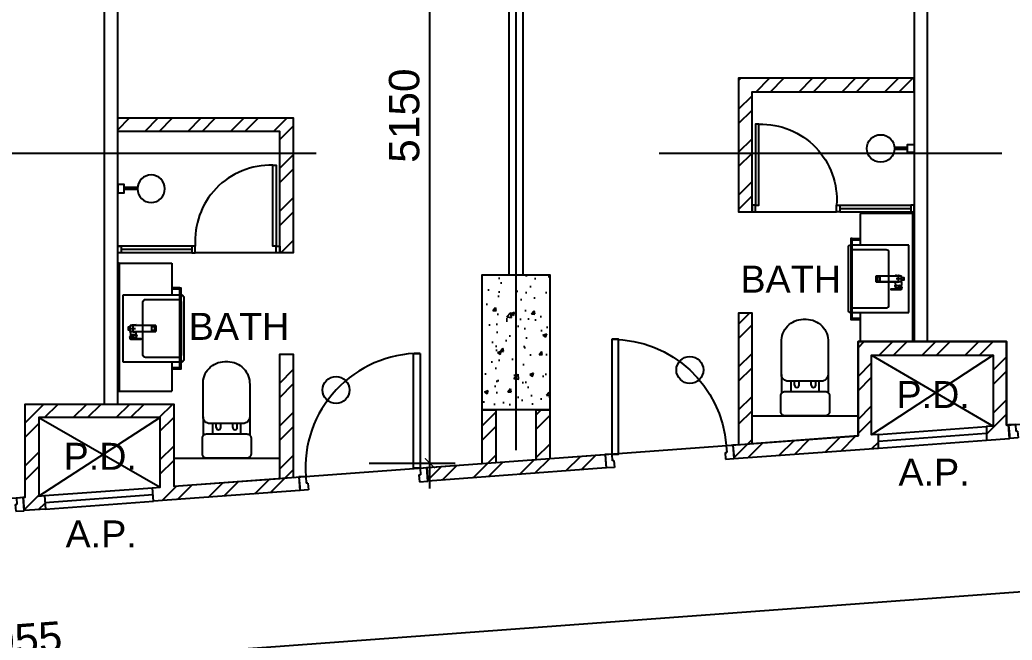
# Model space of a CAD drawing. Header units: millimetres. Extents: x -1214 to 72065, y 7230 to 56310.
# Drawn here: x 33325 to 40676, y 31843 to 36438 of the extents above; entities that cross this region are included whole.
import ezdxf
from ezdxf.enums import TextEntityAlignment as Align

# ---------------------------------------------------------------- set-up
doc = ezdxf.new("R2010")
doc.units = ezdxf.units.MM
doc.header["$MEASUREMENT"] = 0
doc.linetypes.add('CENTERX2', pattern=[101.6, 63.5, -12.7, 12.7, -12.7])
doc.layers.get('0').update_dxf_attribs({"color": 8})
doc.layers.get('Defpoints').update_dxf_attribs({"color": 8})
for name, color, linetype in [('Default', 8, 'Continuous'), ('Door', 8, 'Continuous'), ('Dry Wall', 8, 'Continuous'), ('FSD', 8, 'Continuous'), ('GBP A.P.', 8, 'Continuous'), ('GBP Dim', 8, 'Continuous'), ('GBP Text 200', 8, 'Continuous'), ('grid', 8, 'CENTERX2'), ('hatch', 8, 'Continuous'), ('LP-Furn built-in', 8, 'Continuous'), ('LP-Sanitary', 8, 'Continuous'), ('LP-Sanitary2', 8, 'Continuous'), ('LP-WC', 8, 'Continuous'), ('PD', 8, 'Continuous'), ('PD DOOR', 8, 'Continuous'), ('TEXT', 8, 'Continuous'), ('TEXT Ref', 8, 'Continuous'), ('WALL-NEW', 8, 'Continuous'), ('WALL-STRUCTURE', 8, 'Continuous'), ('zzz-room mix', 8, 'Continuous')]:
    doc.layers.add(name, color=color, linetype=linetype)
doc.layers.add('LP-Nonplot', color=8, linetype='Continuous', plot=False)
doc.styles.add('BH', font='arial.ttf')
doc.dimstyles.new('200 GBP', dxfattribs={"dimscale": 1.5, "dimtxt": 150, "dimasz": 50, "dimexe": 125, "dimexo": 50, "dimgap": 50, "dimtad": 1, "dimdec": 0, "dimzin": 0, "dimdsep": 46, "dimtxsty": 'BH', "dimblk": 'ARCHTICK', "dimcen": 0.09, "dimdle": 125, "dimclrd": 9, "dimclre": 9, "dimclrt": 1, "dimadec": 0, "dimazin": 0, "dimtfac": 1, "dimtdec": 0, "dimtix": 1, "dimtmove": 2, "dimatfit": 3, "dimldrblk": 'ARCHTICK', "dimfxl": 300, "dimfxlon": 1, "dimtolj": 1, "dimtzin": 0, "dimarcsym": 0})

# ---------------------------------------------------------------- blocks, each defined once
blk = doc.blocks.new('A$C65CE4B9A')
at = {"layer": 'grid', "ltscale": 200}
for p, q in [((-32000, 10500), (-32000, -20450)), ((-66500, 0), (0, 0))]:
    blk.add_line(p, q, dxfattribs=at)
blk = doc.blocks.new('DR1CR2')
at = {"layer": 'Door'}
for p, q in [((-50, 0), (-50, -50)), ((-50, 0), (0, 0)), ((0, 0), (0, -75)), ((-62.5, -50), (-50, -50)), ((-62.5, -50), (-62.5, -100)), ((-62.5, -100), (0, -100)), ((0, -75), (0, -100))]:
    blk.add_line(p, q, dxfattribs=at)
blk = doc.blocks.new('_ArchTick')
at = {"color": 0, "const_width": 0.1}
blk.add_lwpolyline([(0.5, 0.5), (-0.5, -0.5)], dxfattribs=at)
blk = doc.blocks.new('*D58')
at = {"layer": 'Defpoints', "color": 0, "transparency": 16777216}
for p in [(35702.3, 32974.2), (42052.7, 31885.7), (35815.7, 31428.3)]:
    blk.add_point(p, dxfattribs=at)
at = {"layer": 'GBP Dim', "color": 9, "lineweight": -2, "transparency": 16777216}
for p, q in [((41925.6, 33618.5), (42066.4, 31698.7)), ((41490.5, 33398.6), (42126.3, 33445.3)), ((41603.9, 31852.8), (42239.7, 31899.4))]:
    blk.add_line(p, q, dxfattribs=at)
at = {"layer": 'GBP Dim', "color": 9, "lineweight": -2, "transparency": 16777216, "xscale": 75, "yscale": 75, "zscale": 75}
for p, rotation in [((41939.3, 33431.5), 94.19418278322694), ((42052.7, 31885.7), 274.1941827832269)]:
    blk.add_blockref('_ArchTick', p, dxfattribs=dict(at, rotation=rotation))
at = {"layer": 'GBP Dim', "transparency": 16777216, "insert": (42185.4, 32672.5), "char_height": 225, "attachment_point": 5, "rotation": 274.19418, "style": 'BH'}
blk.add_mtext('\\A1;1550', dxfattribs=at)
blk = doc.blocks.new('*D75')
at = {"layer": 'Defpoints', "color": 0, "transparency": 16777216}
for p in [(35790.5, 38303), (36363, 38303), (35791.5, 33153.4)]:
    blk.add_point(p, dxfattribs=at)
at = {"layer": 'GBP Dim', "color": 9, "lineweight": -2, "transparency": 16777216}
for p, q in [((36363, 32965.9), (36363, 38490.5)), ((35913, 38303), (36550.5, 38303)), ((35913, 33153.4), (36550.5, 33153.4))]:
    blk.add_line(p, q, dxfattribs=at)
at = {"layer": 'GBP Dim', "color": 9, "lineweight": -2, "transparency": 16777216, "xscale": 75, "yscale": 75, "zscale": 75}
for p, rotation in [((36363, 38303), 90), ((36363, 33153.4), 270)]:
    blk.add_blockref('_ArchTick', p, dxfattribs=dict(at, rotation=rotation))
at = {"layer": 'GBP Dim', "transparency": 16777216, "insert": (36173.1, 35728.2), "char_height": 225, "attachment_point": 5, "rotation": 90, "style": 'BH'}
blk.add_mtext('\\A1;5150', dxfattribs=at)
blk = doc.blocks.new('*D97')
at = {"layer": 'Defpoints', "color": 0, "transparency": 16777216}
for p in [(43166.2, 32379.8), (43200, 31919.8), (23298.3, 30460.3)]:
    blk.add_point(p, dxfattribs=at)
at = {"layer": 'GBP Dim', "color": 9, "lineweight": -2, "transparency": 16777216}
for p, q in [((43194.5, 31994.6), (43155.3, 32529.4)), ((23115, 30909.4), (43315.8, 32390.8)), ((23292.8, 30535.1), (23253.6, 31070))]:
    blk.add_line(p, q, dxfattribs=at)
at = {"layer": 'GBP Dim', "color": 9, "lineweight": -2, "transparency": 16777216, "xscale": 75, "yscale": 75, "zscale": 75}
for p, rotation in [((43166.2, 32379.8), 4.194182783227751), ((23264.6, 30920.4), 184.1941827832277)]:
    blk.add_blockref('_ArchTick', p, dxfattribs=dict(at, rotation=rotation))
at = {"layer": 'GBP Dim', "transparency": 16777216, "insert": (33201.5, 31839.5), "char_height": 225, "attachment_point": 5, "rotation": 4.19418, "style": 'BH'}
blk.add_mtext('\\A1;19955', dxfattribs=at)
blk = doc.blocks.new('pln_shower head')
at = {"ltscale": 100}
for points in [[(101, 9.1), (200, 9.1)], [(101, -5.9), (200, -5.9)]]:
    blk.add_lwpolyline(points, dxfattribs=at)
at = {"ltscale": 0.5}
blk.add_lwpolyline([(248, 30.1), (248, -29.9), (200, -29.9), (200, 30.1)], close=True, dxfattribs=at)
at = {"ltscale": 100}
blk.add_circle((0, 0), 101.9, dxfattribs=at)
blk = doc.blocks.new('pln_toilet')
for p, q in [((-170.1, -306.5), (-170.1, -171.6)), ((175.5, -306.5), (175.5, -165.2)), ((-78.2, -226.9), (-78.2, -256.5)), ((-45, -226.9), (-45, -256.5)), ((44.7, -226.9), (44.7, -256.5)), ((77.9, -226.9), (77.9, -256.5))]:
    blk.add_line(p, q)
for points in [[(180, -30), (180, -149.3, -0.414214), (150, -179.3), (-150, -179.3, -0.414214), (-180, -149.3), (-180, -30, -0.414214), (-150, 0), (150, 0, -0.414214)], [(175.5, -306.5), (175.5, -545.1, -0.424695), (14, -715.1), (-7.8, -715.1, -0.423698), (-170.1, -545.1), (-170.1, -306.5, -0.414214), (-120.1, -256.5), (125.5, -256.5, -0.414214)]]:
    blk.add_lwpolyline(points, format="xyb", close=True)
for points in [[(-101.9, -256.5), (-101.9, -179.3)], [(102.9, -179.3), (102.9, -256.5)]]:
    blk.add_lwpolyline(points)
for centre in [(-61.6, -226.9), (61.3, -226.9)]:
    blk.add_arc(centre, 16.6, 0, 180)
blk = doc.blocks.new('SEANNOT_GROUP2')
at = {"layer": 'Default'}
blk.add_line((81.5, 351.1), (81.5, 317.9), dxfattribs=at)
blk = doc.blocks.new('SEANNOT_GROUP3')
at = {"layer": 'Default'}
blk.add_line((99.8, 335.2), (63.8, 335.2), dxfattribs=at)
blk = doc.blocks.new('ghtfdgd')
at = {"layer": 'LP-Sanitary'}
for p, q in [((79214.2, -115039.6), (79218.2, -114994.6)), ((79217.1, -115027.9), (79214.2, -115039.6)), ((79217.1, -115039.6), (79214.2, -115039.6)), ((79215.7, -115019.1), (79215.7, -115005.6)), ((79215.7, -115005.6), (79217.2, -115005.6)), ((79220.2, -114994.6), (79217.1, -115027.9)), ((79217.5, -115184.4), (79217.1, -115027.9)), ((79220.2, -114994.6), (79218.2, -114994.6)), ((79218.9, -115183.4), (79220.2, -114994.6)), ((79261.1, -114994.6), (79220.2, -114994.6)), ((79230.7, -114993.6), (79230.7, -114979.6)), ((79231.2, -114979.1), (79250.2, -114979.1)), ((79250.2, -114994.1), (79231.2, -114994.1)), ((79238.9, -114994.1), (79238.9, -114994.6)), ((79242.4, -114994.6), (79242.4, -114994.1)), ((79250.7, -114979.6), (79250.7, -114993.6)), ((79263.2, -114994.6), (79261.1, -114994.6)), ((79261.1, -114994.6), (79262.4, -115183.4)), ((79264.2, -115027.9), (79261.1, -114994.6)), ((79263.2, -114994.6), (79288.7, -114996.6)), ((79263.2, -114994.6), (79267.1, -115039.6)), ((79264.2, -115027.9), (79263.8, -115184.4)), ((79264.2, -115027.9), (79267.1, -115039.6)), ((79267.1, -115039.6), (79264.2, -115039.6)), ((79288.7, -115037.7), (79267.1, -115039.6)), ((79288.7, -115037.7), (79288.7, -114996.6)), ((79290.7, -115009.4), (79290.7, -115000.9)), ((79290.7, -115009.6), (79290.7, -115009.4)), ((79290.7, -115010.3), (79290.7, -115009.6)), ((79290.7, -115044.4), (79290.7, -115010.3)), ((79290.9, -115010.4), (79310.4, -115018.6)), ((79290.9, -115010.4), (79290.9, -115044.5)), ((79290.9, -115044.5), (79310.4, -115036.3)), ((79310.7, -115017.8), (79291, -115009.5)), ((79291, -115009.5), (79291, -115009.5)), ((79291, -115009.5), (79291, -115009.5)), ((79291, -115044.9), (79310.7, -115036.6)), ((79310.4, -115018.6), (79310.5, -115018.7)), ((79310.4, -115036.3), (79310.5, -115036.2)), ((79310.5, -115018.7), (79310.5, -115027.4)), ((79310.5, -115036.2), (79310.5, -115027.4)), ((79310.7, -115017.8), (79314.8, -115009.2)), ((79313.5, -115028.9), (79313.5, -115020.8)), ((79313.5, -115020.8), (79317.3, -115050.9)), ((79313.5, -115028.9), (79313.5, -115036.9)), ((79313.5, -115036.9), (79317.3, -115075.5)), ((79313.5, -115037), (79317.3, -115075.5)), ((79315.2, -115010.7), (79313.6, -115020.4)), ((79313.6, -115020.5), (79313.6, -115020.4)), ((79317.3, -115050.5), (79313.6, -115020.5)), ((79315.2, -115010.7), (79317.3, -115050.4)), ((79318, -115050.2), (79316, -115010.5)), ((79317.3, -115002.9), (79318.9, -114997.5)), ((79319.4, -115044.7), (79317.3, -115002.9)), ((79318.7, -114997.4), (79318.9, -114997.5)), ((79319.3, -114997.6), (79318.9, -114997.4)), ((79318.9, -114997.5), (79319.4, -114997.7)), ((79319.4, -114997.7), (79319.4, -115044.7)), ((79319.8, -115045.3), (79319.8, -114998.3)), ((79290.7, -115044.7), (79290.7, -115044.4)), ((79317.3, -115050.4), (79317.3, -115050.5)), ((79317.3, -115051.4), (79317.3, -115063.3)), ((79317.3, -115075.1), (79317.3, -115063.3)), ((79317.7, -115051.6), (79318.9, -115052.3)), ((79317.7, -115063.5), (79317.7, -115051.6)), ((79317.7, -115063.5), (79317.7, -115075.4)), ((79317.7, -115075.4), (79318.9, -115074.8)), ((79319.4, -115051), (79318, -115050.2)), ((79318, -115076), (79319.3, -115075.3)), ((79318.9, -115074.8), (79318.9, -115052.3)), ((79319.4, -115044.7), (79319.4, -115051)), ((79319.8, -115051.6), (79319.8, -115045.3)), ((79319.8, -115051.9), (79319.8, -115051.6)), ((79319.8, -115051.9), (79319.8, -115074.4)), ((79319.8, -115074.4), (79319.8, -115074.6)), ((79218.9, -115183.4), (79217.5, -115184.4)), ((79217.5, -115184.4), (79263.8, -115184.4)), ((79262.4, -115183.4), (79218.9, -115183.4)), ((79225, -115154.8), (79225, -115173.1)), ((79255.3, -115153.8), (79226, -115153.8)), ((79255.3, -115154), (79226, -115154)), ((79226, -115174.1), (79255.3, -115174.1)), ((79256.3, -115173.1), (79256.3, -115154.8)), ((79262.4, -115183.4), (79263.8, -115184.4))]:
    blk.add_line(p, q, dxfattribs=at)
for centre, radius, start, end in [((79240.7, -115019.1), 25, 180, 185.74251), ((79231.2, -114979.6), 0.5, 90, 180), ((79231.2, -114993.6), 0.5, 180, 270), ((79250.2, -114979.6), 0.5, 0, 90), ((79250.2, -114993.6), 0.5, 270, 0), ((79280.3, -115017.1), 20, 56.8024, 65.16541), ((79280.3, -115017.1), 20, 294.83459, 301.61275), ((79290.9, -115000.9), 0.2, 127.85265, 180), ((79511, -115282.7), 357.7, 125.84981, 127.98251), ((79530.3, -115308.3), 389.7, 125.92638, 127.88363), ((79234, -109870), 5139.5, 270.63577, 270.89969), ((79227.2, -108854.2), 6155.7, 270.59451, 270.81562), ((79288.3, -115009.7), 2.67, 3.1953, 9.33669), ((79301.7, -114992.9), 0.28, 69.68638, 135.20106), ((79319.7, -114996.5), 23.1, 247.12521, 247.49949), ((79339.3, -115104.4), 73.6, 112.75714, 112.87481), ((79312.3, -115020.9), 1.23, 6.09456, 11.51592), ((79308.7, -115037.4), 4.84, 5.24499, 7.19277), ((79310.7, -115037.3), 2.83, 5.64545, 8.81471), ((79314, -115009.4), 0.822, 12.82151, 37.37855), ((79314.7, -115011.5), 2.53, 77.49723, 90.78809), ((79315.1, -115009.5), 0.509, 38.0096, 78.40522), ((84763.2, -116562.2), 5664.7, 164.02206, 164.08854), ((79313.8, -115010.5), 2.18, 358.67427, 36.2852), ((79318.5, -114997.9), 0.689, 55.95421, 80.13248), ((79319, -114998.3), 0.8, 0.00654, 61.47672), ((79290.9, -115044.7), 0.2, 180.01397, 293.04704), ((79317.8, -115050.7), 0.54, 62.22165, 149.68726), ((79305.3, -115051.3), 11.9, 359.62289, 2.1624), ((79313.2, -115075.2), 4.12, 356.11976, 1.38136), ((79317.8, -115075.5), 0.494, 177.69922, 295.85307), ((79318.6, -115075.3), 0.938, 181.08912, 220.22046), ((79315.7, -115050), 2.38, 342.31294, 353.97204), ((79317.3, -115050.2), 0.738, 359.2113, 2.9985), ((79319, -115074.6), 0.786, 294.19625, 0.49169), ((79319.1, -115051.6), 0.688, 1.5121, 63.73401)]:
    blk.add_arc(centre, radius, start, end, dxfattribs=at)
for centre, major_axis, ratio, start_param, end_param in [((79290.9, -115000.9), (0.2, 0), 0.870233, 1.308042, 3.141593), ((79290.9, -115009.4), (0.2, 0), 0.870251, 1.333095, 3.141593), ((79290.9, -115010.3), (0.2, 0), 0.5, 3.141593, 4.712389), ((79290.9, -115000.9), (0.123, -0.158), 0.834595, 2.099205, 3.141593), ((79290.9, -115000.9), (0.123, -0.158), 0.834595, 3.141593, 3.165459), ((79290.9, -115010), (0.077, 0.836), 0.04975, 4.217846, 5.325586), ((79301.6, -114992.9), (0.117, -0.162), 0.844851, 2.109561, 3.167674), ((79310.4, -115018.2), (-0.311, -0.737), 0.21898, 1.092037, 2.210933), ((79310.4, -115035.9), (-0.311, 0.737), 0.21898, 2.049556, 3.141593), ((79310.5, -115018.3), (-0.309, -0.738), 0.217421, 1.09135, 2.210755), ((79310.5, -115035.8), (-0.309, 0.738), 0.217421, 2.050243, 3.169648), ((79310.4, -115035.9), (-0.311, 0.737), 0.21898, 3.141593, 3.168451), ((79314.3, -115020.6), (-0.782, -0.167), 0.921627, 5.682069, 6.099643), ((79314.3, -115020.8), (-0.794, -0.099), 0.898005, 5.760928, 6.175764), ((79314.3, -115036.7), (0.793, 0.106), 0.789486, 3.026004, 3.133916), ((79314.3, -115036.9), (0.796, 0.077), 0.827125, 3.057559, 3.141593), ((79315.1, -115009.6), (0.173, 0.708), 0.018166, 0.444134, 0.918054), ((79315.3, -115009.6), (0.412, 0.321), 0.549065, 0.513637, 1.195391), ((79315.7, -115010.9), (-0.499, -0.026), 0.868619, 4.118709, 5.82428), ((79316.8, -115003.6), (0.961, -0.275), 0.902908, 1.271288, 1.565184), ((79318.4, -114998), (-0.211, -0.772), 0.117484, 2.694436, 3.141054), ((79318.5, -114998.1), (-0.382, -0.703), 0.237912, 2.705017, 3.14394), ((79319, -114998.3), (-0.382, -0.703), 0.237912, 2.705017, 3.141091), ((79319, -114998.3), (-0.8, 0), 0.876594, 3.141494, 4.164132), ((79290.9, -115044.4), (0.2, 0), 0.5, 3.141593, 4.712389), ((79290.9, -115044.1), (-0.077, 0.836), 0.04975, 2.065339, 3.17308), ((79317.8, -115050.6), (-0.5, -0.016), 0.857677, 4.139605, 5.842177), ((79317.8, -115050.9), (-0.5, -0.02), 0.273668, 4.356492, 6.23412), ((79317.8, -115063.3), (-0.5, 0), 0.5, 0.054498, 1.448623), ((79317.8, -115075.5), (-0.494, 0.079), 0.969108, 0.192451, 2.070079), ((79319, -115045.3), (-0.8, 0), 0.876594, 3.141494, 4.164132), ((79226, -115154.8), (-1, 0), 0.992546, 4.712389, 6.283185), ((79226, -115154.9), (1, 0), 0.890286, 1.570796, 3.141593), ((79226, -115173.1), (1, 0), 0.992546, 3.141593, 4.712389), ((79255.3, -115154.8), (-1, 0), 0.992546, 3.141593, 4.712389), ((79255.3, -115154.9), (1, 0), 0.890286, 0, 1.570796), ((79255.3, -115173.1), (1, 0), 0.992546, 4.712389, 6.283185)]:
    blk.add_ellipse(centre, major_axis=major_axis, ratio=ratio, start_param=start_param, end_param=end_param, dxfattribs=at)
for points, knots in [([(79291, -115009.5), (79291, -115009.5), (79290.9, -115009.5), (79290.8, -115009.6), (79290.7, -115009.6), (79290.7, -115009.6)], [0, 0, 0, 0, 0.5, 0.5, 1, 1, 1, 1]), ([(79291, -115000.7), (79291, -115000.8), (79291, -115000.8), (79291, -115000.9), (79291, -115001.2), (79291, -115001.4), (79291, -115001.7), (79291, -115002.7), (79291, -115003.8), (79291, -115004.8), (79291, -115006.3), (79291, -115007.8), (79291, -115009.2)], [0, 0, 0, 0, 0.02306, 0.02306, 0.02306, 0.115301, 0.115301, 0.115301, 0.484264, 0.484264, 0.484264, 1, 1, 1, 1]), ([(79301.6, -114992.7), (79301.9, -114992.8), (79302.2, -114992.9), (79302.5, -114993), (79305, -114993.6), (79307.5, -114994.3), (79310.1, -114995), (79312.9, -114995.8), (79315.8, -114996.6), (79318.7, -114997.4)], [0, 0, 0, 0, 0.051688, 0.051688, 0.051688, 0.494848, 0.494848, 0.494848, 1, 1, 1, 1]), ([(79310.5, -115018.7), (79310.9, -115018.8), (79311.2, -115019), (79311.9, -115019.4), (79312.2, -115019.7), (79312.8, -115020.1), (79313, -115020.3), (79313.4, -115020.5), (79313.5, -115020.5), (79313.5, -115020.7)], [0, 0, 0, 0, 0.25, 0.25, 0.5, 0.5, 0.75, 0.75, 1, 1, 1, 1]), ([(79310.5, -115036.2), (79310.9, -115036.1), (79311.2, -115035.9), (79311.9, -115035.6), (79312.2, -115035.5), (79312.8, -115035.6), (79313, -115035.7), (79313.4, -115036.2), (79313.5, -115036.5), (79313.5, -115036.8)], [0, 0, 0, 0, 0.25, 0.25, 0.5, 0.5, 0.75, 0.75, 1, 1, 1, 1]), ([(79313.6, -115020.4), (79313.5, -115020.2), (79313.5, -115020), (79313.3, -115019.6), (79313.2, -115019.3), (79312.7, -115018.8), (79312.3, -115018.6), (79311.6, -115018.2), (79311.2, -115018), (79310.8, -115017.9)], [0, 0, 0, 0, 0.25, 0.25, 0.5, 0.5, 0.75, 0.75, 1, 1, 1, 1]), ([(79310.8, -115036.5), (79311, -115036.5), (79311.3, -115036.3), (79311.8, -115036.2), (79312.2, -115036.1), (79312.5, -115036), (79312.8, -115036), (79313, -115036), (79313.1, -115036.1), (79313.2, -115036.2), (79313.4, -115036.3), (79313.5, -115036.6), (79313.5, -115036.7), (79313.5, -115036.8)], [0, 0, 0, 0, 0.124812, 0.2213171, 0.3092796, 0.3899271, 0.4711589, 0.5451559, 0.6166529, 0.6889172, 0.7974179, 0.8896188, 0.9816515, 0.9816515, 0.9816515, 0.9816515]), ([(79314.8, -115009.2), (79314.8, -115009.2), (79314.9, -115009.2), (79314.9, -115009.2), (79315, -115009.2), (79315, -115009.2), (79315.1, -115009.2), (79315.2, -115009.2)], [0, 0, 0, 0, 0.25, 0.25, 0.5, 0.5, 1, 1, 1, 1]), ([(79317.1, -115002.7), (79317, -115003), (79316.9, -115003.3), (79316.8, -115003.6), (79316.5, -115004.7), (79316.2, -115005.8), (79315.9, -115006.9), (79315.7, -115007.6), (79315.4, -115008.3), (79315.2, -115009)], [0, 0, 0, 0, 0.131954, 0.131954, 0.131954, 0.659772, 0.659772, 0.659772, 1, 1, 1, 1]), ([(79315.2, -115009.2), (79315.2, -115009.2), (79315.2, -115009.2), (79315.2, -115009.2), (79315.2, -115009.2), (79315.2, -115009.2)], [0, 0, 0, 0, 0.5, 0.5, 1, 1, 1, 1]), ([(79315.2, -115009.2), (79315.3, -115009.3), (79315.3, -115009.4), (79315.3, -115009.5), (79315.3, -115009.6), (79315.3, -115009.8), (79315.3, -115009.8), (79315.3, -115009.9), (79315.3, -115010), (79315.2, -115010.2), (79315.2, -115010.3), (79315.2, -115010.5), (79315.2, -115010.6), (79315.2, -115010.7)], [0, 0, 0, 0, 0.125, 0.125, 0.25, 0.25, 0.375, 0.375, 0.5, 0.5, 0.75, 0.75, 1, 1, 1, 1]), ([(79318.7, -114997.4), (79318.6, -114997.5), (79318.6, -114997.7), (79318.5, -114997.9), (79318.2, -114999), (79317.9, -115000.1), (79317.5, -115001.2), (79317.4, -115001.7), (79317.2, -115002.2), (79317.1, -115002.7)], [0, 0, 0, 0, 0.095324, 0.095324, 0.095324, 0.707603, 0.707603, 0.707603, 1, 1, 1, 1]), ([(79317.3, -115050.5), (79317.3, -115050.5), (79317.3, -115050.5), (79317.3, -115050.6), (79317.3, -115050.6), (79317.3, -115050.7), (79317.3, -115050.8), (79317.3, -115050.9)], [0, 0, 0, 0, 0.25, 0.25, 0.5, 0.5, 1, 1, 1, 1]), ([(79317.3, -115051.4), (79317.3, -115051.5), (79317.3, -115051.5), (79317.5, -115051.6), (79317.6, -115051.6), (79317.7, -115051.6)], [0, 0, 0, 0, 0.5, 0.5, 1, 1, 1, 1]), ([(79317.3, -115075.1), (79317.3, -115075.2), (79317.3, -115075.2), (79317.5, -115075.3), (79317.6, -115075.3), (79317.7, -115075.4)], [0, 0, 0, 0, 0.5, 0.5, 1, 1, 1, 1]), ([(79317.7, -115051.6), (79317.7, -115051.6), (79317.7, -115051.5), (79317.8, -115051.4), (79317.8, -115051.3), (79317.8, -115051.1), (79317.8, -115051), (79317.9, -115050.9), (79317.9, -115050.8), (79317.9, -115050.7)], [0, 0, 0, 0, 0.25, 0.25, 0.5, 0.5, 0.75, 0.75, 1, 1, 1, 1]), ([(79319.4, -115051), (79319.4, -115051), (79319.4, -115051), (79319.4, -115051), (79319.4, -115051), (79319.4, -115051), (79319.4, -115051), (79319.4, -115051.1), (79319.4, -115051.1), (79319.4, -115051.2), (79319.4, -115051.2), (79319.3, -115051.3), (79319.3, -115051.3), (79319.3, -115051.4), (79319.3, -115051.5), (79319.2, -115051.6), (79319.2, -115051.6), (79319.1, -115051.7), (79319.1, -115051.8), (79319, -115051.9), (79319, -115052), (79318.9, -115052.1), (79318.9, -115052.1), (79318.9, -115052.2), (79318.9, -115052.3), (79318.9, -115052.3), (79318.9, -115052.3), (79318.9, -115052.3), (79318.9, -115052.3), (79318.9, -115052.3), (79318.9, -115052.3)], [0, 0, 0, 0, 0.000034, 0.000034, 0.000034, 0.03445, 0.03445, 0.03445, 0.175251, 0.175251, 0.175251, 0.317196, 0.317196, 0.317196, 0.479622, 0.479622, 0.479622, 0.662074, 0.662074, 0.662074, 0.829132, 0.829132, 0.829132, 0.958486, 0.958486, 0.958486, 0.999966, 0.999966, 0.999966, 1, 1, 1, 1]), ([(79319.8, -115051.9), (79319.8, -115052), (79319.7, -115052), (79319.7, -115052.1), (79319.6, -115052.2), (79319.4, -115052.3), (79319.3, -115052.3), (79319.1, -115052.3), (79319, -115052.3), (79318.9, -115052.3)], [0, 0, 0, 0, 0.25, 0.25, 0.5, 0.5, 0.75, 0.75, 1, 1, 1, 1]), ([(79319.8, -115074.4), (79319.8, -115074.5), (79319.7, -115074.5), (79319.7, -115074.6), (79319.6, -115074.7), (79319.4, -115074.8), (79319.3, -115074.8), (79319.1, -115074.8), (79319, -115074.8), (79318.9, -115074.8)], [0, 0, 0, 0, 0.25, 0.25, 0.5, 0.5, 0.75, 0.75, 1, 1, 1, 1]), ([(79319.3, -115075.3), (79319.3, -115075.3), (79319.3, -115075.3), (79319.2, -115075.3), (79319.2, -115075.3), (79319.1, -115075.3), (79319.1, -115075.2), (79319, -115075.2), (79319, -115075.1), (79318.9, -115075.1), (79318.9, -115075), (79318.9, -115074.9), (79318.9, -115074.9), (79318.9, -115074.9), (79318.9, -115074.8), (79318.9, -115074.8), (79318.9, -115074.8), (79318.9, -115074.8), (79318.9, -115074.8)], [0.3296223, 0.3296223, 0.3296223, 0.3296223, 0.4796217, 0.4796217, 0.4796217, 0.6620737, 0.6620737, 0.6620737, 0.829132, 0.829132, 0.829132, 0.9584856, 0.9584856, 0.9584856, 0.9999655, 0.9999655, 0.9999655, 1, 1, 1, 1])]:
    blk.add_open_spline(points, degree=3, knots=knots, dxfattribs=at)
for points, degree in [([(79301.8, -114992.7), (79301.7, -114992.6), (79301.7, -114992.7), (79301.6, -114992.7)], 3), ([(79318.6, -114997.3), (79316.3, -114996.6), (79310.7, -114995.1), (79301.8, -114992.7)], 3), ([(79313.5, -115028.9), (79313.5, -115028.4), (79313.4, -115028), (79312.3, -115027.4), (79311.4, -115027.4), (79310.5, -115027.4)], 5), ([(79317.9, -115075.9), (79317.9, -115076), (79318, -115076), (79318, -115075.9)], 3)]:
    blk.add_open_spline(points, degree=degree, dxfattribs=at)
at = {"layer": 'LP-Nonplot'}
for name in ['SEANNOT_GROUP3', 'SEANNOT_GROUP2']:
    blk.add_blockref(name, (79159.1, -115352.3), dxfattribs=at)
blk = doc.blocks.new('SINK')
at = {"layer": 'LP-Sanitary'}
blk.add_line((-74936.8, -44774), (-75436.8, -44774), dxfattribs=at)
blk.add_lwpolyline([(-75436.8, -44774), (-75436.8, -45203.2, 0.414214), (-75416.8, -45223.2), (-74956.8, -45223.2, 0.414214), (-74936.8, -45203.2), (-74936.8, -44774)], format="xyb", dxfattribs=at)
blk.add_lwpolyline([(-75401.8, -44941.1), (-75401.8, -45183.3, 0.414117), (-75381.8, -45203.2), (-74991.8, -45203.2, 0.41431), (-74971.8, -45183.2), (-74971.8, -44941.1, 0.414117), (-74991.8, -44921.1), (-75381.8, -44921.1, 0.41431)], format="xyb", close=True, dxfattribs=at)
at = {"layer": 'LP-Furn built-in'}
blk.add_blockref('ghtfdgd', (-154427.4, 70168.1), dxfattribs=at)
blk = doc.blocks.new('pln_sink 1100x380')
at = {"ltscale": 1000}
for p, q in [((0, 0), (400, 0)), ((400, 0), (400, -235)), ((459.9, -184.9), (400, -184.9)), ((459.9, -194.9), (400, -194.9)), ((400, -735), (400, -950)), ((459.9, -776.6), (400, -776.6)), ((459.9, -786.6), (400, -786.6)), ((0, -950), (400, -950))]:
    blk.add_line(p, q, dxfattribs=at)
for points in [[(10, -950), (10, 0), (0, 0), (0, -950), (10, -950)], [(10, 0), (10, -950), (0, -950), (0, 0), (10, 0)]]:
    blk.add_lwpolyline(points, dxfattribs=at)
at = {"ltscale": 200}
blk.add_lwpolyline([(459.9, -184.9), (468.4, -184.9), (468.4, -786.6), (459.9, -786.6)], close=True, dxfattribs=at)
at = {"layer": 'LP-Furn built-in', "extrusion": (0, 0, -1), "zscale": -1, "rotation": 270}
blk.add_blockref('SINK', (44734, -75671.8), dxfattribs=at)

msp = doc.modelspace()

# ---------------------------------------------------------------- hatches: boundary and pattern name
at = {"layer": 'hatch'}
h = msp.add_hatch(dxfattribs=at)
h.set_pattern_fill('ANSI32', color=256, scale=600, style=0)
h.set_pattern_definition([(45, (38607.68, 33187.86), (-159.099, 159.099), []), (45, (38713.74, 33187.86), (-159.099, 159.099), [])])
h.paths.add_polyline_path([(39685, 33266.3), (39685, 33366.6), (39635, 33362.9), (39635, 33954.1), (40535, 33954.1), (40535, 33428.9), (40535.4, 33429), (40485, 33425.3), (40485, 33325), (40657.3, 33337.6), (40650, 33437.4), (40635, 33436.3), (40635, 34054.1), (39535, 34054.1), (39535, 33355.6), (38750, 33298), (38750, 34265.1), (38650, 34265.1), (38650, 33290.7), (38607.7, 33287.6), (38615, 33187.9)])
edge = h.paths.add_edge_path()
edge.add_line((38750, 35015.1), (38750, 35905.1))
edge.add_line((38750, 35905.1), (39950, 35905.1))
edge.add_line((39950, 35905.1), (39950, 36005.1))
edge.add_line((39950, 36005.1), (38650, 36005.1))
edge.add_line((38650, 36005.1), (38650, 35015.1))
edge.add_line((38650, 35015.1), (38750, 35015.1))
h = msp.add_hatch(dxfattribs=at)
h.set_pattern_fill('ANSI32', color=256, scale=600, style=0)
h.set_pattern_definition([(45, (33350, 32802.3), (-159.099, 159.099), []), (45, (33456.07, 32802.3), (-159.099, 159.099), [])])
h.paths.add_polyline_path([(35350, 33048.7), (35392.7, 33051.8), (35400, 32952.1), (34315.1, 32872.5), (34307.8, 32972.3), (34365, 32976.5), (34365, 33491.5), (33465, 33491.5), (33465, 32910.5), (33507.6, 32913.6), (33514.9, 32813.9), (33357.3, 32802.3), (33350, 32902), (33365, 32903.1), (33365, 33591.5), (34465, 33591.5), (34465, 32983.8), (35250, 33041.4), (35250, 33961.9), (35350, 33961.9)])
h.paths.add_polyline_path([(34050, 35711.9), (35350, 35711.9), (35350, 34711.9), (35250, 34711.9), (35250, 35611.9), (34050, 35611.9)])
h = msp.add_hatch(dxfattribs=at)
h.set_pattern_fill('AR-CONC', color=256, scale=40, style=0)
h.set_pattern_definition([(50, (-579051.98, 745630.23), (286.904073, -25.100854), [30, -330]), (355, (-579051.98, 745630.23), (-55.50053, 300.87685), [24, -264]), (100.4514, (-579028.07, 745628.14), (231.40375, 275.77582), [25.49608, -280.456845]), (46.1842, (-579051.98, 745710.23), (426.89642, -66.2076), [45, -495]), (96.6356, (-579016.4, 745704.7), (373.86508, 389.64715), [38.24412, -420.6852]), (351.1842, (-579052, 745710.23), (373.86478, 389.64744), [36, -396]), (21, (-579011.98, 745690.23), (238.76282, -161.047556), [30, -330]), (326, (-579011.98, 745690.23), (97.32613, 290.06002), [24, -264]), (71.4514, (-578992.08, 745676.8), (336.08905, 129.0122), [25.49608, -280.456845]), (37.5, (-579051.98, 745630.23), (4.863942, 133.157542), [0, -260.8, 0, -268, 0, -265]), (7.5, (-579051.98, 745630.23), (105.227815, 157.764685), [0, -152.8, 0, -254.8, 0, -101]), (327.5, (-579141.18, 745630.23), (213.528974, -9.021949), [0, -100, 0, -312, 0, -414]), (317.5, (-579181.18, 745630.23), (233.274468, 40.041993), [0, -130, 0, -207.2, 0, -294])])
h.paths.add_polyline_path([(37250, 33550), (36750, 33550), (36750, 34550), (37250, 34550)])
h = msp.add_hatch(dxfattribs=at)
h.set_pattern_fill('ANSI32', color=256, scale=600, style=0)
h.set_pattern_definition([(45, (36340.14, 33021.57), (-159.1, 159.1), []), (45, (36446.2, 33021.57), (-159.1, 159.1), [])])
h.paths.add_polyline_path([(36850, 33550), (36850, 33158.7), (37150, 33180.7), (37150, 33550), (37250, 33550), (37250, 33188), (37660.2, 33218.1), (37667.5, 33118.4), (36347.5, 33021.6), (36340.1, 33121.3), (36750, 33151.4), (36750, 33550)])

# ---------------------------------------------------------------- linework, layer by layer
at = {"layer": 'Door'}
for points in [[(37710.1, 34071.8, -0.392932), (38557.8, 33283.9)], [(36290.3, 33967.6, 0.43582), (35442.6, 33055.4)]]:
    msp.add_lwpolyline(points, format="xyb", dxfattribs=at)
for points in [[(37710.1, 34071.8), (37710.1, 33221.8), (37760.1, 33221.8), (37760.1, 34071.8), (37710.1, 34071.8)], [(36290.3, 33967.6), (36290.3, 33117.6), (36240.3, 33117.6), (36240.3, 33967.6), (36290.3, 33967.6)]]:
    msp.add_lwpolyline(points, dxfattribs=at)
at = {"layer": 'Dry Wall'}
for points in [[(40050, 34054.1), (40050, 38743), (39950, 38735.6), (39950, 34054.1)], [(36950, 34550), (36950, 38515.8), (37050, 38523.1), (37050, 34550)], [(34050, 33591.5), (34050, 38303), (33950, 38295.6)], [(33950, 38295.6), (33950, 33591.5)]]:
    msp.add_lwpolyline(points, dxfattribs=at)
at = {"layer": 'FSD'}
for centre in [(38288.7, 33844.4), (35667.6, 33696.2)]:
    msp.add_circle(centre, 100, dxfattribs=at)
at = {"layer": 'LP-Sanitary'}
msp.add_line((39400, 35015.1), (39925, 35015.1), dxfattribs=at)
for points in [[(38800, 35665.1), (38775, 35665.1), (38775, 35065.1), (38800, 35065.1)], [(35200, 35361.9), (35225, 35361.9), (35225, 34761.9), (35200, 34761.9)], [(38775, 35065.1), (38750, 35065.1), (38750, 35015.1), (38775, 35015.1)], [(39375, 35065.1), (39400, 35065.1), (39400, 35015.1), (39375, 35015.1)], [(34625, 34761.9), (34600, 34761.9), (34600, 34711.9), (34625, 34711.9)], [(35225, 34761.9), (35250, 34761.9), (35250, 34711.9), (35225, 34711.9)]]:
    msp.add_lwpolyline(points, close=True, dxfattribs=at)
for points in [[(38800, 35664.6, -0.444386), (39375, 35065.1)], [(35200, 35361.3, 0.444386), (34625, 34761.9)]]:
    msp.add_lwpolyline(points, format="xyb", dxfattribs=at)
for points in [[(39400, 35065.1), (39925, 35065.1), (39925, 35065.1)], [(39950, 35065.1), (39925, 35065.1), (39925, 35015.1), (39950, 35015.1), (39950, 35065.1)], [(38775, 35015.1), (39375, 35015.1)], [(39400, 35040.1), (39925, 35040.1)], [(34600, 34761.9), (34050, 34761.9), (34050, 34761.9)], [(34050, 34761.9), (34075, 34761.9), (34075, 34711.9), (34050, 34711.9), (34050, 34761.9)], [(34600, 34711.9), (34050, 34711.9), (34050, 34736.9)], [(34600, 34736.9), (34075, 34736.9)], [(35225, 34711.9), (34625, 34711.9)]]:
    msp.add_lwpolyline(points, dxfattribs=at)
at = {"layer": 'LP-WC'}
for p, q in [((38750, 33505.1), (39535, 33505.1)), ((34465, 33191.4), (35250, 33191.4))]:
    msp.add_line(p, q, dxfattribs=at)
at = {"layer": 'PD', "ltscale": 20}
for p, q in [((39635, 33954.1), (40535, 33428.9)), ((40535, 33954.1), (39635, 33362.9)), ((33465, 33491.5), (34365, 32976.5)), ((34365, 33491.5), (33465, 32910.5))]:
    msp.add_line(p, q, dxfattribs=at)
at = {"layer": 'PD'}
for p, q in [((39685, 33366.6), (40485, 33425.3)), ((39685, 33266.3), (40485, 33325)), ((33507.6, 32913.6), (34307.8, 32972.3)), ((33514.9, 32813.9), (34315.1, 32872.5))]:
    msp.add_line(p, q, dxfattribs=at)
at = {"layer": 'PD DOOR'}
for p, q in [((39685, 33316.5), (40485, 33375.1)), ((33511.2, 32863.7), (34311.5, 32922.4))]:
    msp.add_line(p, q, dxfattribs=at)
at = {"layer": 'WALL-NEW'}
for points in [[(38750, 35015.1), (38750, 35905.1), (39950, 35905.1), (39950, 36005.1), (38650, 36005.1), (38650, 35015.1), (38750, 35015.1)], [(34050, 35711.9), (35350, 35711.9), (35350, 34711.9), (35250, 34711.9), (35250, 35611.9), (34050, 35611.9), (34050, 35711.9)], [(39685, 33266.3), (39685, 33366.6), (39635, 33362.9), (39635, 33362.9), (39635, 33954.1), (40535, 33954.1), (40535, 33428.9), (40535.4, 33429), (40485, 33425.3), (40485, 33325), (40657.3, 33337.6), (40650, 33437.4), (40635, 33436.3), (40635, 34054.1), (39535, 34054.1), (39535, 33355.6), (38750, 33298), (38750, 34265.1), (38650, 34265.1), (38650, 33290.7), (38607.7, 33287.6), (38615, 33187.9), (39685, 33266.3)], [(35350, 33048.7), (35392.7, 33051.8), (35400, 32952.1), (34315.1, 32872.5), (34307.8, 32972.3), (34365, 32976.5), (34365, 33491.5), (33465, 33491.5), (33465, 32910.5), (33507.6, 32913.6), (33514.9, 32813.9), (33357.3, 32802.3), (33350, 32902), (33365, 32903.1), (33365, 33591.5), (34465, 33591.5), (34465, 32983.8), (35250, 33041.4), (35250, 33961.9), (35350, 33961.9), (35350, 33048.7)], [(36850, 33550), (36850, 33158.7), (37150, 33180.7), (37150, 33550), (37250, 33550), (37250, 33188), (37660.2, 33218.1), (37667.5, 33118.4), (36347.5, 33021.6), (36340.1, 33121.3), (36750, 33151.4), (36750, 33550), (36850, 33550)]]:
    msp.add_lwpolyline(points, dxfattribs=at)
at = {"layer": 'WALL-STRUCTURE'}
msp.add_lwpolyline([(37250, 33550), (36750, 33550), (36750, 34550), (37250, 34550)], close=True, dxfattribs=at)
at = {"layer": 'zzz-room mix'}
msp.add_lwpolyline([(31550, 32769.9), (33365, 32903.1), (33365, 33591.5), (34465, 33591.5), (34465, 32983.8), (39535, 33355.6), (39535, 34054.1), (40635, 34054.1), (40635, 33436.3), (42450, 33569.3), (42450, 34299.6), (43550, 34299.6), (43550, 33649.9), (45750, 33811.3), (45750, 35450), (45950, 35450), (45950, 39175.6), (45846.4, 39168), (45809.8, 39666.7), (43117, 39469.3), (43153.6, 38970.6), (33846.4, 38288.1), (33809.8, 38786.7), (31117, 38589.3)], dxfattribs=at)

# ---------------------------------------------------------------- block references
at = {"layer": 'Door', "xscale": -1}
for p, rotation in [((40650, 33437.3), 4.194211425665273), ((37660.2, 33218.1), 4.19421142566767)]:
    msp.add_blockref('DR1CR2', p, dxfattribs=dict(at, rotation=rotation))
at = {"layer": 'Door', "extrusion": (0, 0, -1), "xscale": -1, "zscale": -1, "rotation": 355.8057885743324}
msp.add_blockref('DR1CR2', (-38607.7, 33287.6), dxfattribs=at)
at = {"layer": 'Door'}
for p, rotation in [((36340.1, 33121.2), 4.194154122729603), ((33350, 32901.9), 4.194154122729267)]:
    msp.add_blockref('DR1CR2', p, dxfattribs=dict(at, rotation=rotation))
at = {"layer": 'Door', "extrusion": (0, 0, -1), "zscale": -1, "rotation": 355.8058458772704}
msp.add_blockref('DR1CR2', (-35392.7, 33051.7), dxfattribs=at)
at = {"layer": 'LP-Sanitary'}
for name, p in [('pln_shower head', (39702, 35485.1)), ('pln_sink 1100x380', (34050, 34636.7))]:
    msp.add_blockref(name, p, dxfattribs=at)
at = {"layer": 'LP-Sanitary', "xscale": -1}
for name, p in [('pln_shower head', (34298, 35186.9)), ('pln_sink 1100x380', (39950, 35004.1))]:
    msp.add_blockref(name, p, dxfattribs=at)
at = {"layer": 'LP-Sanitary2', "rotation": 180}
for p in [(39142.5, 33505.1), (34857.5, 33191.4)]:
    msp.add_blockref('pln_toilet', p, dxfattribs=at)
at = {"layer": 'TEXT Ref'}
msp.add_blockref('A$C65CE4B9A', (69000, 35450), dxfattribs=at)

# ---------------------------------------------------------------- texts
at = {"layer": 'GBP A.P.', "style": 'BH'}
for p in [(40097.6, 32987.3), (33927.6, 32529.8)]:
    msp.add_text('A.P.', height=200, rotation=0.00004, dxfattribs=at).set_placement(p, align=Align.CENTER)
at = {"layer": 'GBP Text 200', "style": 'BH'}
for p in [(39035.6, 34417.3), (34948.6, 34067.3)]:
    msp.add_text('BATH', height=200, dxfattribs=at).set_placement(p, align=Align.CENTER)
at = {"layer": 'TEXT', "style": 'BH'}
for p in [(40090.8, 33562.4), (33920.8, 33104.8)]:
    msp.add_text('P.D.', height=200, rotation=0.00004, dxfattribs=at).set_placement(p, align=Align.CENTER)

# ---------------------------------------------------------------- dimensions: what is measured, and where the dimension line sits
at = {"layer": 'GBP Dim'}
dim = msp.add_linear_dim(base=(36363, 38303), p1=(35791.5, 33153.4), p2=(35790.5, 38303), angle=90, dimstyle='200 GBP', override={"dimclrt": 256}, dxfattribs=at)
dim.commit()
dim.dimension.update_dxf_attribs({"geometry": '*D75', "text_midpoint": (36173.1, 35728.2)})
for p1, p2, distance, override, picture, middle in [((35702.3, 32974.2), (35815.7, 31428.3), 6253.8, {"dimclrt": 256}, '*D58', (42185.4, 32672.5)), ((23298.3, 30460.3), (43200, 31919.8), 461.3, {"dimexe": 100, "dimdle": 100, "dimclrt": 256}, '*D97', (33201.5, 31839.5))]:
    dim = msp.add_aligned_dim(p1=p1, p2=p2, distance=distance, dimstyle='200 GBP', override=override, dxfattribs=at)
    dim.commit()
    dim.dimension.update_dxf_attribs({"geometry": picture, "text_midpoint": middle})

doc.saveas('drawing.dxf')
